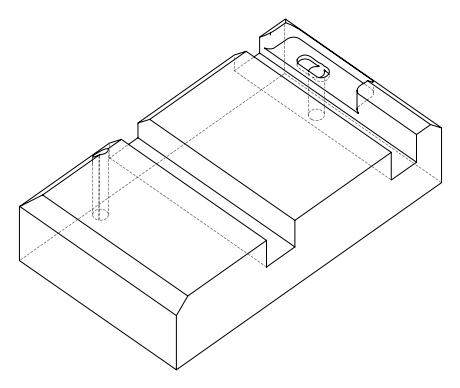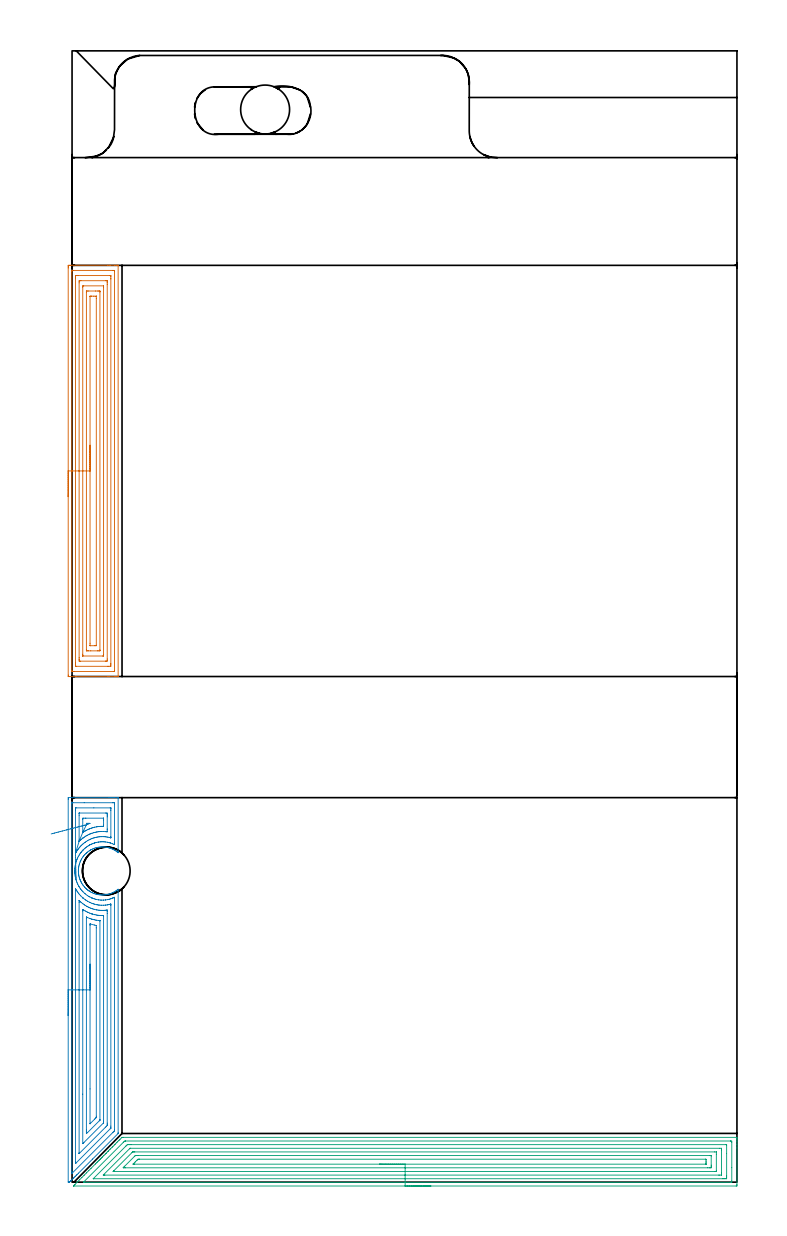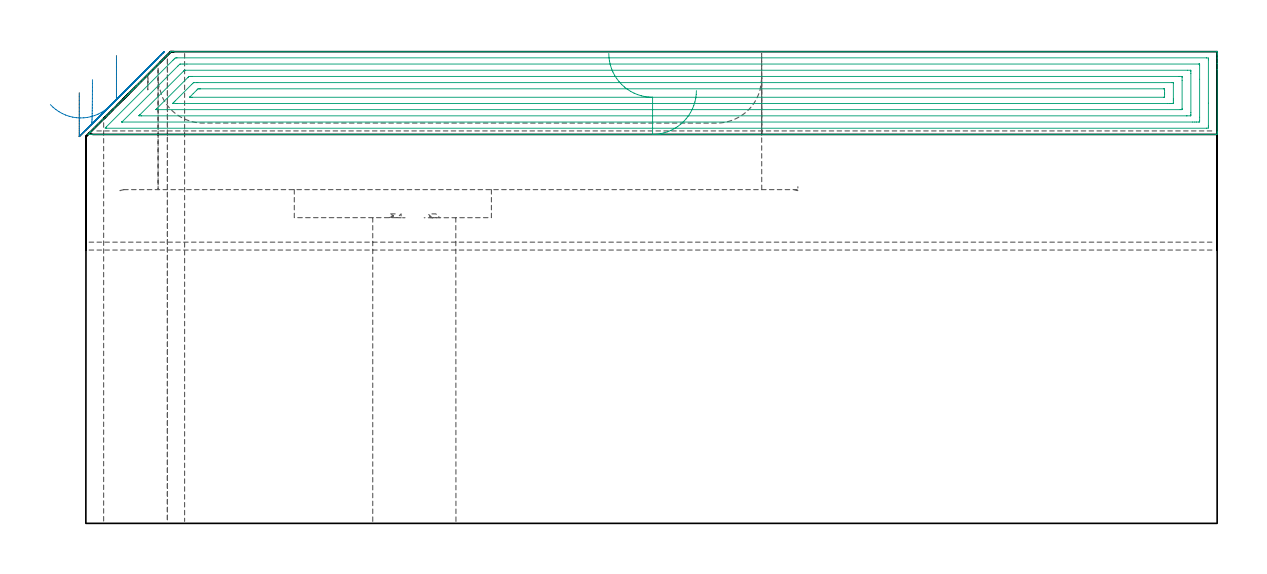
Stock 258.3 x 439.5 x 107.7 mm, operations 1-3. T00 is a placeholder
(PLAN: 14 operations, 8 tool changes, 88.7 min)
(1 AREA_MILL | FG_CHAMFER_SURFACE | UGT0205_001 | 9.32 min | 33015 mm3)
(2 AREA_MILL_1 | FG_CHAMFER_SURFACE_1 | UGT0205_001 | 7.9 min | 29440 mm3)
(3 AREA_MILL_2 | FG_CHAMFER_SURFACE_2 | UGT0205_001 | 14.25 min | 43846 mm3)
(4 AREA_MILL_3 | FG_CHAMFER_SURFACE_3 | UGT0205_001 | 8.02 min | 38534 mm3)
(5 AREA_MILL_4 | FG_CHAMFER_SURFACE_4 | UGT0205_001 | 1.92 min | 7139 mm3)
(6 MILL_OPEN_POCKET | POCKET_OPEN | UGT0201_094 | Follow Part, ap 5, ae 75% | 39.57 min | 874861 mm3)
(7 MILL_RECTANGULAR_POCKET | POCKET_RECTANGULAR_STRAIGHT | NXT0201_011 | Follow Part, ap 3, ae 75% | 0.74 min | 4906 mm3)
(8 MILL_RECTANGULAR_SLOT | SLOT_RECTANGULAR | UGT0201_019 | Follow Part, ap 10, ae 75% | 2.8 min | 145771 mm3)
(9 MILL_RECTANGULAR_SLOT_1 | SLOT_RECTANGULAR_1 | UGT0201_019 | Follow Part, ap 10, ae 75% | 2.78 min | 149111 mm3)
(10 SPOT_DRILL | STEP1HOLE | NXT0321_9005460120000 | 0.05 min | 33 mm3)
(11 DRILL_BLIND_HOLE_INTO_CENTER | STEP1HOLE | NXT0301_046 | 0.05 min | 225 mm3)
(12 GUN_DRILL_THROUGH_HOLE | STEP1HOLE | UGT0307_003 | 0.53 min | 3782 mm3)
(13 SPADE_DRILL_TO_ENLARGE_THROUGH_HOLE | STEP1HOLE | UGT0306_009 | 0.46 min | 23327 mm3)
(14 INDEXABLE_INSERT_DRILL_THROUGH_HOLE_FROM_SOLID | STEP1HOLE_1 | NXT0302_009 | 0.33 min | 19817 mm3)
(TOOL UGT0205_001 | Chamfer Mill 20 x 3 x 45 deg. | D20 FL50 Z2)
(TOOL UGT0201_094 | End mill 20 mm | D20 FL38 Z4)
(TOOL NXT0201_011 | ENDMILL 12mm [2P460-1200-NA 1630] | D12 FL38 Z6)
(TOOL UGT0201_019 | End mill 40 mm | D40 FL63 Z6)
(TOOL NXT0321_9005460120000 | NC Spot Drill, 142deg, 12mm, Carbide, Uncoated | D12 PA142 FL30 Z2)
(TOOL NXT0301_046 | Carbide Drill 7.5mm [860.1-0750-038A1-MM 2214] | D7.5 PA140 FL53 Z2)
(TOOL UGT0307_003 | Gun Drill 7 mm | D7 PA130 FL24 Z1)
(TOOL UGT0306_009 | Spade Drill 18.5mm | D18.5 PA132 FL10 Z2)
(TOOL NXT0302_009 | Index. Insert Drill 19mm [880-D1900L25-05] | D19 PA176 FL95 Z2)
(OP 1 AREA_MILL)
G17 G21 G94 G90
T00 M6
G54
G17 G0 G90 X-1.5 Y266.3 S1061 M3
G43 Z117.7 H0
Z98.3
G94 G1 Y266.338 Z97.428 F250.
Y266.452 Z96.564
Y266.641 Z95.712
Y266.903 Z94.88
Y267.237 Z94.074
Y267.64 Z93.3
Y268.108 Z92.564
Y268.64 Z91.872
Y269.229 Z91.229
Y269.872 Z90.64
Y270.564 Z90.108
Y271.3 Z89.64
Y272.074 Z89.237
Y272.88 Z88.903
Y273.712 Z88.641
Y274.564 Z88.452
Y275.428 Z88.338
Y276.3 Z88.3
Y355.174
X-1.499 Y355.613 Z88.301
X-1.495 Y356.06 Z88.303
X-1.491 Y356.191 Z88.306
X-1.052 Y356.195 Z88.745
X-0.472 Y356.2 Z89.325
X13.928 Z103.722
X14.529 Z104.326
X14.809 Z104.606
X16.571 Z106.366
X17.132 Z106.93
X17.452 Z107.251
X17.616 Y356.199 Z107.415
X17.894 Y356.19 Z107.693
X17.9 Y356.058 Z107.7
Y196.542
X17.894 Y196.41 Z107.693
X17.615 Y196.4 Z107.414
X17.131 Z106.93
X16.571 Z106.366
X14.529 Z104.326
X13.928 Z103.722
X1.509 Z91.306
X-1.262 Z88.535
X-1.355 Y196.402 Z88.442
X-1.492 Y196.41 Z88.305
X-1.499 Y196.548 Z88.299
X-1.5 Y196.987 Z88.3
Y276.3
X-0.086 Z89.714
Y353.83
X-0.084 Y354.032 Z89.716
X-0.081 Y354.132 Z89.719
X-0.079 Y354.177 Z89.721
X-0.067 Y354.19 Z89.733
X-0.021 Y354.192 Z89.779
X0.346 Y354.199 Z90.146
X15.69 Z105.49
X16.209 Y354.197 Z106.009
X16.394 Y354.19 Z106.194
X16.479 Y354.184 Z106.279
X16.484 Y353.918 Z106.284
X16.485 Y353.83 Z106.285
Y198.568
X16.484 Y198.468 Z106.284
X16.482 Y198.419 Z106.282
X16.48 Y198.413 Z106.28
X16.468 Y198.409 Z106.268
X16.42 Y198.405 Z106.22
X16.055 Y198.401 Z105.855
X0.71 Y198.4 Z90.51
X0.192 Y198.403 Z89.992
X0.006 Y198.41 Z89.806
X-0.079 Y198.416 Z89.721
X-0.084 Y198.682 Z89.716
X-0.085 Y198.77 Z89.715
X-0.086 Y276.3 Z89.714
X1.328 Z91.128
X1.329 Y351.157 Z91.129
Y351.422
X1.334 Y352.048 Z91.134
X1.335 Y352.172 Z91.135
X1.449 Y352.191 Z91.249
X1.591 Y352.195 Z91.391
X2.322 Y352.2 Z92.122
X2.472 Z92.272
X14.659 Z104.459
X14.809 Y352.198 Z104.609
X14.959 Y352.194 Z104.759
X15.054 Y352.19 Z104.854
X15.064 Y352.135 Z104.864
X15.067 Y352.048 Z104.867
X15.07 Y351.784 Z104.87
X15.071 Y351.157 Z104.871
Y350.891
Y201.443
Y201.178
X15.066 Y200.552 Z104.866
X15.065 Y200.428 Z104.865
X14.95 Y200.409 Z104.75
X14.809 Y200.406 Z104.609
X14.078 Y200.4 Z103.878
X13.928 Z103.728
X1.741 Z91.541
X1.591 Y200.402 Z91.391
X1.441 Y200.406 Z91.241
X1.346 Y200.41 Z91.146
X1.335 Y200.465 Z91.135
X1.333 Y200.552 Z91.133
X1.33 Y200.816 Z91.13
X1.329 Y201.443 Z91.129
X1.328 Y201.709 Z91.128
Y276.3
X2.743 Z92.543
Y349.375
X2.746 Y349.989 Z92.546
X2.75 Y350.188 Z92.55
X2.946 Y350.194 Z92.746
X3.354 Y350.2 Z93.154
X3.419 Z93.219
X13.112 Z102.912
X13.467 Y350.195 Z103.267
X13.639 Y350.19 Z103.439
X13.65 Y350.095 Z103.45
X13.656 Y349.65 Z103.456
X13.657 Y349.375 Z103.457
Y348.757
Y203.225
X13.654 Y202.611 Z103.454
X13.65 Y202.412 Z103.45
X13.454 Y202.406 Z103.254
X13.046 Y202.401 Z102.846
X12.981 Y202.4 Z102.781
X3.288 Z93.088
X2.933 Y202.405 Z92.733
X2.761 Y202.41 Z92.561
X2.75 Y202.505 Z92.55
X2.744 Y202.951 Z92.544
X2.743 Y203.225 Z92.543
Y203.843
Y276.3
X4.157 Z93.957
Y347.75
X4.16 Y347.907 Z93.96
X4.167 Y348.19 Z93.967
X4.235 Y348.194 Z94.035
X4.516 Y348.199 Z94.316
X12.205 Z102.005
X12.227 Y348.196 Z102.027
X12.233 Y348.192 Z102.033
X12.236 Y348.142 Z102.036
X12.242 Y347.828 Z102.042
X12.243 Y347.671 Z102.043
Y347.592
Y204.85
X12.24 Y204.693 Z102.04
X12.233 Y204.41 Z102.033
X12.165 Y204.406 Z101.965
X11.884 Y204.401 Z101.684
X4.195 Z93.995
X4.173 Y204.404 Z93.973
X4.167 Y204.408 Z93.967
X4.164 Y204.457 Z93.964
X4.158 Y204.771 Z93.958
X4.157 Y205.086 Z93.957
Y276.3
X5.571 Z95.371
Y345.81
X5.572 Y346.025 Z95.372
X5.575 Y346.133 Z95.375
X5.578 Y346.179 Z95.378
X5.619 Y346.192 Z95.419
X5.997 Y346.198 Z95.797
X6.493 Y346.2 Z96.293
X9.136 Z98.936
X10.018 Z99.818
X10.403 Y346.197 Z100.203
X10.788 Y346.19 Z100.588
X10.822 Y346.182 Z100.622
X10.825 Y346.144 Z100.625
X10.828 Y346.068 Z100.628
X10.829 Y345.954 Z100.629
Y345.81
Y206.79
X10.828 Y206.575 Z100.628
X10.825 Y206.467 Z100.625
X10.822 Y206.421 Z100.622
X10.781 Y206.408 Z100.581
X10.403 Y206.402 Z100.203
X9.907 Y206.4 Z99.707
X7.264 Z97.064
X6.382 Z96.182
X5.997 Y206.403 Z95.797
X5.612 Y206.41 Z95.412
X5.577 Y206.418 Z95.377
X5.575 Y206.455 Z95.375
X5.572 Y206.531 Z95.372
X5.571 Y206.646 Z95.371
Y206.79
Y276.3
X6.985 Z96.785
X6.986 Y344.028 Z96.786
X6.987 Y344.125 Z96.787
X6.989 Y344.173 Z96.789
X6.991 Y344.189 Z96.791
X7.078 Y344.192 Z96.878
X7.419 Y344.198 Z97.219
X7.589 Y344.2 Z97.389
X8.47 Z98.27
X9.352 Y344.199 Z99.152
X9.389 Y344.197 Z99.189
X9.395 Y344.193 Z99.195
X9.408 Y344.181 Z99.208
X9.411 Y344.139 Z99.211
X9.413 Y344.028 Z99.213
X9.415 Y343.245 Z99.215
X9.414 Y208.572 Z99.214
X9.413 Y208.474 Z99.213
X9.411 Y208.427 Z99.211
X9.409 Y208.411 Z99.209
X9.321 Y208.408 Z99.121
X8.981 Y208.402 Z98.781
X8.811 Y208.4 Z98.611
X7.048 Y208.401 Z96.848
X7.011 Y208.403 Z96.811
X7.004 Y208.407 Z96.804
X6.992 Y208.419 Z96.792
X6.989 Y208.461 Z96.789
X6.987 Y208.572 Z96.787
X6.985 Y209.355 Z96.785
Y276.3
Y277.172 Z96.823
Y278.036 Z96.937
Y278.888 Z97.126
Y279.72 Z97.388
Y280.526 Z97.722
Y281.3 Z98.125
Y282.036 Z98.594
Y282.728 Z99.125
Y283.371 Z99.714
Y283.96 Z100.357
Y284.492 Z101.05
Y284.96 Z101.785
Y285.363 Z102.559
Y285.697 Z103.365
Y285.959 Z104.197
Y286.148 Z105.049
Y286.262 Z105.914
Y286.3 Z106.785
G0 Z117.7
M5
M2
(OP 2 AREA_MILL_1)
G17 G21 G94 G90
T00 M6
G54
G17 G0 G90 X-1.5 Y64.7 S1061 M3
G43 Z117.7 H0
Z98.3
G94 G1 Y64.738 Z97.428 F250.
Y64.852 Z96.564
Y65.041 Z95.712
Y65.303 Z94.88
Y65.637 Z94.074
Y66.04 Z93.3
Y66.509 Z92.564
Y67.04 Z91.872
Y67.629 Z91.229
Y68.272 Z90.64
Y68.964 Z90.108
Y69.7 Z89.64
Y70.474 Z89.237
Y71.28 Z88.903
Y72.112 Z88.641
Y72.964 Z88.452
Y73.828 Z88.338
Y74.7 Z88.3
Y148.791
X-1.495 Y149.236 Z88.303
X-1.492 Y149.39 Z88.306
X-1.333 Y149.4 Z88.464
X14.208 Z104.003
X14.809 Z104.603
X15.37 Z105.167
X15.69 Z105.486
X16.251 Z106.047
X16.571 Z106.366
X17.575 Z107.374
X17.897 Y149.394 Z107.688
X17.898 Y149.393 Z107.689
X17.9 Y149.238 Z107.7
Y128.26
X17.896 Y127.996 Z107.69
Y127.992
X17.748 Y128.113 Z107.545
X17.644 Y128.198 Z107.443
X17.562 Y128.26 Z107.362
X17.375 Y128.403 Z107.175
X17.155 Y128.559 Z106.955
X16.736 Y128.833 Z106.536
X16.309 Y129.09 Z106.109
X15.843 Y129.322 Z105.643
X15.401 Y129.52 Z105.201
X14.965 Y129.69 Z104.765
X14.524 Y129.839 Z104.324
X14.272 Y129.914 Z104.072
X14.018 Y129.982 Z103.818
X13.647 Y130.059 Z103.447
X13.209 Y130.136 Z103.009
X12.77 Y130.192 Z102.57
X12.332 Y130.228 Z102.132
X11.893 Y130.243 Z101.693
X11.454 Y130.237 Z101.254
X11.016 Y130.21 Z100.816
X10.576 Y130.163 Z100.376
X10.139 Y130.093 Z99.939
X9.582 Y129.982 Z99.382
X9.261 Y129.894 Z99.061
X8.821 Y129.756 Z98.621
X8.384 Y129.597 Z98.184
X7.943 Y129.409 Z97.743
X7.507 Y129.201 Z97.307
X7.414 Y129.153 Z97.214
X7.293 Y129.09 Z97.092
X7.163 Y129.009 Z96.96
X7.076 Y128.953 Z96.867
X6.63 Y128.678 Z96.43
X5.962 Y128.198 Z95.761
X5.935 Y128.176 Z95.734
X5.754 Y128.025 Z95.552
X5.685 Y127.963 Z95.483
X5.556 Y127.844 Z95.352
X5.368 Y127.673 Z95.167
X4.994 Y127.307 Z94.793
X4.876 Y127.18 Z94.676
X4.559 Y126.803 Z94.359
X4.257 Y126.415 Z94.055
X4. Y126.044 Z93.798
X3.682 Y125.523 Z93.479
X3.445 Y125.081 Z93.244
X3.233 Y124.632 Z93.029
X3.175 Y124.494 Z92.972
X3.123 Y124.372 Z92.921
X2.902 Y123.74 Z92.701
X2.771 Y123.296 Z92.569
X2.664 Y122.848 Z92.462
X2.58 Y122.403 Z92.379
X2.518 Y121.957 Z92.317
X2.477 Y121.511 Z92.277
Y121.503 Z92.276
X2.461 Y121.065 Z92.253
X2.462 Y120.979 Z92.251
Y120.976
Y120.841 Z92.254
X2.463 Y120.828
X2.464 Y120.672 Z92.255
X2.463 Y120.619 Z92.257
X2.465 Y120.592 Z92.259
X2.472 Y120.437 Z92.269
X2.478 Y120.328 Z92.275
X2.485 Y120.226 Z92.278
X2.487 Y120.174 Z92.283
X2.494 Y120.094 Z92.293
X2.532 Y119.727 Z92.33
X2.593 Y119.333 Z92.387
X2.6 Y119.282 Z92.395
X2.689 Y118.835 Z92.487
X2.8 Y118.39 Z92.598
X2.921 Y117.994 Z92.72
X2.937 Y117.943 Z92.736
X3.093 Y117.499 Z92.892
X3.122 Y117.426 Z92.921
X3.275 Y117.102 Z93.072
X3.354 Y116.934 Z93.151
X3.44 Y116.748 Z93.239
X3.506 Y116.607 Z93.305
X3.743 Y116.175 Z93.54
X4. Y115.75 Z93.798
X4.023 Y115.715 Z93.821
X4.047 Y115.682 Z93.845
X4.235 Y115.425 Z94.032
X4.351 Y115.264 Z94.15
X4.698 Y114.824 Z94.498
X4.876 Y114.621 Z94.676
X5.218 Y114.27 Z95.016
X5.44 Y114.056 Z95.239
X5.569 Y113.932 Z95.369
X5.753 Y113.774 Z95.553
X5.772 Y113.76 Z95.571
X5.997 Y113.583 Z95.795
X6.063 Y113.531 Z95.861
X6.186 Y113.434 Z95.985
X6.438 Y113.253 Z96.237
X6.63 Y113.114 Z96.43
X6.674 Y113.085 Z96.473
X6.741 Y113.04 Z96.54
X6.878 Y112.959 Z96.674
X7.078 Y112.841 Z96.869
X7.124 Y112.813 Z96.918
X7.171 Y112.787 Z96.968
X7.509 Y112.602 Z97.306
X7.759 Y112.48 Z97.557
X7.943 Y112.391 Z97.743
X8.384 Y112.199 Z98.184
X8.513 Y112.149 Z98.313
X8.886 Y112.021 Z98.686
X9.261 Y111.907 Z99.061
X9.699 Y111.795 Z99.499
X10.139 Y111.705 Z99.939
X10.576 Y111.637 Z100.376
X11.016 Y111.59 Z100.816
X11.454 Y111.563 Z101.254
X11.893 Y111.557 Z101.693
X12.332 Y111.572 Z102.132
X12.77 Y111.608 Z102.57
X13.209 Y111.664 Z103.009
X13.647 Y111.742 Z103.447
X14.087 Y111.842 Z103.887
X14.524 Y111.965 Z104.324
X15.086 Y112.149 Z104.886
X15.401 Y112.278 Z105.201
X15.843 Y112.478 Z105.643
X16.278 Y112.703 Z106.078
X16.858 Y113.04 Z106.658
X17.155 Y113.243 Z106.955
X17.589 Y113.564 Z107.389
X17.653 Y113.611 Z107.452
X17.745 Y113.686 Z107.542
X17.896 Y113.803 Z107.69
X17.9 Y113.532 Z107.7
Y19.355
X17.896 Y18.906 Z107.694
X17.894 Y18.895 Z107.693
X7.98 Y8.978 Z97.777
X2.472 Y3.47 Z92.268
X1.901 Y2.9 Z91.7
X1.692 Y2.691 Z91.49
X1.591 Y2.589 Z91.387
X1.151 Y2.15 Z90.95
X0.71 Y1.708 Z90.506
X0.501 Y1.501 Z90.301
X0.457 Y1.457 Z90.256
X-0.171 Y0.827 Z89.625
X-0.247 Y0.753 Z89.552
X-0.391 Y0.608 Z89.408
X-0.465 Y0.533 Z89.331
X-0.537 Y0.463 Z89.262
X-0.689 Y0.311 Z89.11
X-0.759 Y0.24 Z89.038
X-0.827 Y0.173 Z88.972
X-0.988 Y0.013 Z88.811
X-1.006 Y0.002 Z88.793
X-1.211 Y0. Z88.589
X-1.264 Z88.536
X-1.494 Y0.01 Z88.306
X-1.5 Y0.057 Z88.3
Y74.7
X-0.086 Z89.714
X-0.085 Y147.308 Z89.715
X-0.084 Y147.359 Z89.716
X-0.082 Y147.382 Z89.718
X-0.08 Y147.388 Z89.72
X-0.067 Y147.39 Z89.733
X0.323 Y147.399 Z90.123
X4.727 Y147.4 Z94.527
X15.69 Y147.399 Z105.49
X16.186 Y147.397 Z105.986
X16.389 Y147.39 Z106.189
X16.479 Y147.37 Z106.279
X16.484 Y147.094 Z106.284
X16.485 Y147.006 Z106.285
X16.486 Y131.831 Z106.286
X16.484 Y131.428 Z106.284
X16.481 Y131.227 Z106.281
X16.479 Y131.139 Z106.279
X16.297 Y131.216 Z106.097
X15.69 Y131.472 Z105.49
X14.857 Y131.782 Z104.657
X14.809 Y131.797 Z104.609
X14.696 Y131.831 Z104.496
X13.928 Y132.012 Z103.728
X13.702 Y132.059 Z103.502
X13.046 Y132.155 Z102.846
X12.688 Y132.194 Z102.488
X12.165 Y132.224 Z101.965
X11.679 Y132.231 Z101.479
X11.284 Y132.218 Z101.084
X10.923 Y132.196 Z100.723
X10.403 Y132.138 Z100.203
X10.139 Y132.098 Z99.939
X9.522 Y131.984 Z99.322
X9.397 Y131.958 Z99.197
X8.907 Y131.831 Z98.707
X8.704 Y131.767 Z98.504
X8.641 Y131.745 Z98.441
X8.054 Y131.532 Z97.854
X7.759 Y131.409 Z97.559
X7.435 Y131.267 Z97.235
X6.878 Y131.003 Z96.678
X6.835 Y130.981 Z96.635
X6.756 Y130.938 Z96.556
X6.288 Y130.643 Z96.088
X5.997 Y130.456 Z95.797
X5.757 Y130.289 Z95.557
X5.414 Y130.045 Z95.214
X5.246 Y129.914 Z95.046
X5.116 Y129.805 Z94.916
X4.773 Y129.5 Z94.573
X4.397 Y129.153 Z94.197
X4.315 Y129.071 Z94.115
X4.235 Y128.988 Z94.035
X3.891 Y128.609 Z93.691
X3.595 Y128.26 Z93.395
X3.488 Y128.124 Z93.288
X3.354 Y127.947 Z93.154
X3.114 Y127.61 Z92.914
X2.948 Y127.367 Z92.748
X2.766 Y127.07 Z92.566
X2.472 Y126.575 Z92.272
X2.437 Y126.511 Z92.237
X2.418 Y126.475 Z92.218
X2.145 Y125.914 Z91.945
X1.993 Y125.582 Z91.793
X1.875 Y125.295 Z91.675
X1.639 Y124.641 Z91.439
X1.591 Y124.489 Z91.391
X1.441 Y123.949 Z91.241
X1.404 Y123.797 Z91.204
X1.277 Y123.222 Z91.077
X1.217 Y122.904 Z91.017
X1.152 Y122.456 Z90.952
X1.104 Y122.011 Z90.904
X1.073 Y121.644 Z90.873
X1.05 Y121.119 Z90.85
X1.048 Y120.948 Z90.848
X1.05 Y120.774 Z90.85
X1.071 Y120.226 Z90.871
X1.098 Y119.833 Z90.898
X1.152 Y119.333 Z90.952
X1.231 Y118.805 Z91.031
X1.304 Y118.441 Z91.104
X1.489 Y117.652 Z91.289
X1.518 Y117.548 Z91.318
X1.591 Y117.309 Z91.391
X1.781 Y116.751 Z91.581
X1.816 Y116.655 Z91.616
X1.972 Y116.27 Z91.772
X2.213 Y115.763 Z92.013
X2.472 Y115.238 Z92.272
X2.599 Y114.998 Z92.399
X2.627 Y114.948 Z92.427
X2.673 Y114.87 Z92.473
X3.001 Y114.335 Z92.801
X3.26 Y113.977 Z93.06
X3.354 Y113.854 Z93.154
X3.69 Y113.429 Z93.49
X3.981 Y113.085 Z93.781
X4.235 Y112.819 Z94.035
X4.883 Y112.192 Z94.683
X5.116 Y111.998 Z94.916
X5.908 Y111.389 Z95.708
X5.997 Y111.327 Z95.797
X6.037 Y111.299 Z95.837
X6.563 Y110.986 Z96.363
X6.878 Y110.812 Z96.678
X7.696 Y110.407 Z97.496
X7.759 Y110.379 Z97.559
X7.807 Y110.358 Z97.607
X8.326 Y110.165 Z98.126
X8.641 Y110.06 Z98.441
X9.126 Y109.915 Z98.926
X9.522 Y109.821 Z99.322
X10.237 Y109.683 Z100.037
X10.403 Y109.662 Z100.203
X11.221 Y109.578 Z101.021
X11.284 Y109.576 Z101.084
X12.114 Y109.566 Z101.914
X12.165 Y109.569 Z101.965
X12.936 Y109.626 Z102.736
X13.046 Y109.641 Z102.846
X13.7 Y109.744 Z103.5
X13.928 Y109.79 Z103.728
X14.421 Y109.907 Z104.221
X14.809 Y110.016 Z104.609
X15.101 Y110.111 Z104.901
X15.69 Y110.319 Z105.49
X15.753 Y110.343 Z105.553
X15.905 Y110.407 Z105.705
X16.136 Y110.513 Z105.936
X16.363 Y110.618 Z106.163
X16.446 Y110.653 Z106.246
X16.479 Y110.666 Z106.279
X16.484 Y110.495 Z106.284
X16.485 Y110.407 Z106.285
Y20.334
X16.479 Y19.95 Z106.279
X16.421 Y19.883 Z106.221
X16.237 Y19.693 Z106.037
X15.905 Y19.355 Z105.705
X15.797 Y19.246 Z105.597
X0.174 Y3.625 Z89.974
X0.064 Y3.519 Z89.864
X-0.03 Y3.431 Z89.77
X-0.079 Y3.393 Z89.721
X-0.086 Y4.179 Z89.714
Y74.7
X1.328 Z91.128
X1.329 Y113.351 Z91.129
X1.33 Y113.977 Z91.13
X1.331 Y114.003 Z91.131
X1.332 Y114.005 Z91.132
X1.359 Y113.977 Z91.159
X1.591 Y113.59 Z91.391
X1.902 Y113.085 Z91.702
X2.136 Y112.746 Z91.936
X2.472 Y112.281 Z92.272
X2.54 Y112.192 Z92.34
X2.81 Y111.85 Z92.61
X3.302 Y111.299 Z93.102
X3.354 Y111.247 Z93.154
X4.228 Y110.407 Z94.028
X4.235 Y110.4 Z94.035
X4.271 Y110.37 Z94.071
X5.116 Y109.731 Z94.916
X5.412 Y109.514 Z95.212
X5.997 Y109.153 Z95.797
X6.751 Y108.75 Z96.551
X6.878 Y108.688 Z96.678
X7.019 Y108.621 Z96.819
X7.759 Y108.312 Z97.559
X8.239 Y108.135 Z98.039
X8.641 Y108.019 Z98.441
X9.44 Y107.811 Z99.24
X9.522 Y107.795 Z99.322
X9.873 Y107.729 Z99.673
X10.403 Y107.653 Z100.203
X10.489 Y107.642 Z100.289
X11.284 Y107.582 Z101.084
X11.437 Y107.574 Z101.237
X12.165 Y107.575 Z101.965
X12.313 Y107.579 Z102.113
X13.046 Y107.633 Z102.846
X13.133 Y107.641 Z102.933
X13.732 Y107.729 Z103.532
X13.9 Y107.757 Z103.7
X13.928 Y107.762 Z103.728
X14.619 Y107.921 Z104.419
X14.979 Y108.01 Z104.779
X15.042 Y108.023 Z104.842
X15.065 Y108.021 Z104.865
X15.066 Y107.994 Z104.866
X15.07 Y107.729 Z104.87
X15.071 Y107.463 Z104.871
Y21.767
X15.069 Y21.14 Z104.869
X15.066 Y21.008 Z104.866
X15.064 Y20.978 Z104.864
X15.051 Y20.959 Z104.851
X15.021 Y20.925 Z104.821
X14.809 Y20.709 Z104.609
X1.591 Y7.492 Z91.391
X1.462 Y7.367 Z91.262
X1.376 Y7.288 Z91.176
X1.335 Y7.258 Z91.135
X1.333 Y7.307 Z91.133
X1.331 Y7.484 Z91.131
X1.329 Y7.75 Z91.129
X1.328 Y8.016 Z91.128
Y74.7
X2.743 Z92.543
Y108.621
X2.744 Y109.239 Z92.544
X2.746 Y109.328 Z92.546
X2.749 Y109.38 Z92.549
X2.752 Y109.39 Z92.552
X3.354 Y108.837 Z93.154
X3.598 Y108.621 Z93.398
X4.235 Y108.132 Z94.035
X4.775 Y107.729 Z94.575
X5.116 Y107.516 Z94.916
X5.637 Y107.201 Z95.437
X5.997 Y107.013 Z95.797
X6.343 Y106.836 Z96.143
X6.878 Y106.597 Z96.678
X7.293 Y106.416 Z97.093
X7.759 Y106.248 Z97.559
X8.113 Y106.132 Z97.913
X8.595 Y105.99 Z98.395
X8.641 Y105.978 Z98.441
X8.779 Y105.943 Z98.579
X9.522 Y105.785 Z99.322
X9.717 Y105.746 Z99.517
X10.403 Y105.653 Z100.203
X10.721 Y105.621 Z100.521
X11.284 Y105.582 Z101.084
X11.649 Y105.574 Z101.449
X12.165 Y105.575 Z101.965
X12.512 Y105.592 Z102.312
X13.046 Y105.634 Z102.846
X13.327 Y105.66 Z103.127
X13.491 Y105.679 Z103.291
X13.591 Y105.69 Z103.391
X13.642 Y105.694 Z103.442
X13.65 Y105.659 Z103.45
X13.655 Y105.327 Z103.455
X13.656 Y105.051 Z103.456
X13.657 Y104.432 Z103.457
X13.656 Y22.925 Z103.456
X13.653 Y22.31 Z103.453
X13.65 Y22.033 Z103.45
X13.357 Y21.718 Z103.157
X13.046 Y21.398 Z102.846
X12.919 Y21.269 Z102.719
X2.835 Y11.184 Z92.635
X2.782 Y11.134 Z92.582
X2.755 Y11.112 Z92.555
X2.748 Y11.11 Z92.548
X2.747 Y11.112 Z92.547
X2.744 Y11.165 Z92.544
X2.743 Y11.321 Z92.543
Y11.586
Y74.7
X4.157 Z93.957
Y105.366
X4.16 Y105.681 Z93.96
X4.164 Y105.89 Z93.964
X4.167 Y105.906 Z93.967
X4.168 Y105.907 Z93.968
X4.182 Y105.901 Z93.982
X4.235 Y105.87 Z94.035
X4.424 Y105.752 Z94.224
X5.116 Y105.35 Z94.916
X5.675 Y105.051 Z95.475
X5.997 Y104.896 Z95.797
X6.282 Y104.762 Z96.082
X6.878 Y104.51 Z96.678
X7.719 Y104.199 Z97.519
X7.759 Y104.186 Z97.559
X7.848 Y104.158 Z97.648
X8.641 Y103.958 Z98.441
X8.901 Y103.894 Z98.701
X9.522 Y103.77 Z99.322
X9.974 Y103.7 Z99.774
X10.403 Y103.65 Z100.203
X10.954 Y103.6 Z100.754
X11.284 Y103.582 Z101.084
X11.866 Y103.569 Z101.666
X12.165 Y103.563 Z101.965
X12.207 Y103.561 Z102.007
X12.228 Y103.559 Z102.028
X12.236 Y103.5 Z102.036
X12.241 Y103.344 Z102.041
X12.242 Y103.265 Z102.042
X12.243 Y23.66 Z102.043
X12.241 Y23.503 Z102.041
X12.236 Y23.188 Z102.036
X12.231 Y23.04 Z102.031
X12.146 Y22.944 Z101.946
X4.607 Y15.406 Z94.407
X4.235 Y15.038 Z94.035
X4.16 Y14.967 Z93.96
X4.159 Y14.968 Z93.959
X4.158 Y14.969 Z93.958
X4.157 Y34.195 Z93.957
Y74.7
X5.571 Z95.371
Y102.373
X5.573 Y102.802 Z95.373
X5.576 Y102.947 Z95.376
X5.577 Y102.964 Z95.377
X5.588 Z95.388
X5.639 Y102.946 Z95.439
X5.732 Y102.909 Z95.532
X5.997 Y102.799 Z95.797
X6.779 Y102.473 Z96.579
X6.878 Y102.437 Z96.678
X7.057 Y102.373 Z96.857
X7.584 Y102.203 Z97.384
X7.759 Y102.152 Z97.559
X8.058 Y102.071 Z97.858
X8.641 Y101.934 Z98.441
X9.193 Y101.813 Z98.993
X9.522 Y101.759 Z99.322
X10.228 Y101.657 Z100.028
X10.775 Y101.598 Z100.575
X10.823 Y101.591 Z100.623
X10.825 Y101.578 Z100.625
X10.827 Y101.542 Z100.627
X10.828 Y101.48 Z100.628
Y24.279
X10.827 Y24.164 Z100.627
X10.824 Y24.107 Z100.624
X10.822 Y24.083 Z100.622
X10.806 Y24.065 Z100.606
X10.57 Y23.818 Z100.37
X5.997 Y19.245 Z95.797
X5.604 Y18.86 Z95.404
X5.588 Y18.847 Z95.388
X5.578 Y18.863 Z95.378
X5.575 Y18.889 Z95.375
X5.572 Y19.355 Z95.372
X5.571 Y19.786 Z95.371
Y20.247
Y74.7
X6.985 Z96.785
X6.986 Y99.695 Z96.786
X6.988 Y100.087 Z96.788
X6.99 Y100.282 Z96.79
X6.992 Y100.32 Z96.792
X7.06 Y100.304 Z96.86
X7.191 Y100.27 Z96.991
X8.641 Y99.893 Z98.441
X9.408 Y99.695 Z99.208
X9.414 Y98.911 Z99.214
Y98.802
Y25.603
X9.409 Y25.211 Z99.209
X9.408 Y25.118 Z99.208
X9.357 Y25.062 Z99.157
X9.267 Y24.968 Z99.067
X9.013 Y24.711 Z98.813
X8.826 Y24.523 Z98.626
X7.102 Y22.799 Z96.902
X7.052 Y22.749 Z96.852
X7.002 Y22.702 Z96.802
X6.994 Y22.696 Z96.794
X6.992 Y22.697 Z96.792
X6.99 Y22.711 Z96.79
X6.986 Y22.816 Z96.786
X6.985 Y36.225 Z96.785
Y74.7
Y75.572 Z96.823
Y76.437 Z96.937
Y77.288 Z97.126
Y78.12 Z97.388
Y78.926 Z97.722
Y79.7 Z98.125
Y80.436 Z98.594
Y81.128 Z99.125
Y81.771 Z99.714
Y82.36 Z100.357
Y82.892 Z101.05
Y83.36 Z101.785
Y83.763 Z102.559
Y84.097 Z103.365
Y84.359 Z104.197
Y84.548 Z105.049
Y84.662 Z105.914
Y84.7 Z106.785
G0 X1.502 Y118.013 Z101.303
G1 X1.501 Y118.037 Z100.431
X1.5 Y118.136 Z99.564
X1.497 Y118.31 Z98.71
X1.493 Y118.558 Z97.873
X1.487 Y118.878 Z97.062
X1.481 Y119.268 Z96.281
X1.473 Y119.724 Z95.538
X1.464 Y120.243 Z94.837
X1.454 Y120.822 Z94.184
X1.443 Y121.455 Z93.583
X1.432 Y122.138 Z93.041
X1.42 Y122.865 Z92.559
X1.407 Y123.632 Z92.144
X1.393 Y124.432 Z91.796
X1.379 Y125.259 Z91.52
X1.365 Y126.108 Z91.317
X1.35 Y126.97 Z91.188
X1.335 Y127.841 Z91.135
X1.333 Y127.994 Z91.133
X1.33 Y128.26 Z91.13
X1.329 Y128.526 Z91.129
X1.328 Y129.153 Z91.128
X1.329 Y144.594 Z91.129
X1.331 Y145.221 Z91.131
X1.334 Y145.353 Z91.134
X1.335 Y145.38 Z91.135
X1.357 Y145.39 Z91.157
X1.418 Y145.397 Z91.218
X1.591 Y145.399 Z91.391
X8.464 Y145.4 Z98.264
X14.809 Y145.399 Z104.609
X14.986 Y145.397 Z104.786
X15.036 Y145.394 Z104.836
X15.062 Y145.39 Z104.862
X15.065 Y145.378 Z104.865
X15.068 Y145.309 Z104.868
X15.07 Y145.221 Z104.87
X15.071 Y144.955 Z104.871
Y144.328
Y134.243
X15.07 Y133.977 Z104.87
X15.066 Y133.8 Z104.866
X15.064 Y133.777 Z104.864
X15.06 Y133.775 Z104.86
X15.036 Y133.778 Z104.836
X14.986 Y133.788 Z104.786
X14.809 Y133.832 Z104.609
X14.528 Y133.901 Z104.328
X13.928 Y134.03 Z103.728
X13.52 Y134.096 Z103.32
X13.046 Y134.16 Z102.846
X12.459 Y134.211 Z102.259
X12.165 Y134.224 Z101.965
X11.56 Y134.229 Z101.36
X11.284 Y134.219 Z101.084
X10.727 Y134.181 Z100.527
X10.403 Y134.144 Z100.203
X9.947 Y134.078 Z99.747
X9.522 Y133.999 Z99.322
X9.206 Y133.936 Z99.006
X8.641 Y133.788 Z98.441
X8.508 Y133.75 Z98.308
X8.093 Y133.616 Z97.893
X7.847 Y133.528 Z97.647
X7.759 Y133.493 Z97.559
X7.222 Y133.268 Z97.022
X6.878 Y133.111 Z96.678
X6.62 Y132.985 Z96.42
X6.113 Y132.723 Z95.913
X6.04 Y132.68 Z95.84
X5.997 Y132.653 Z95.797
X5.501 Y132.333 Z95.301
X5.116 Y132.072 Z94.916
X4.975 Y131.973 Z94.775
X4.778 Y131.831 Z94.578
X4.473 Y131.589 Z94.273
X4.235 Y131.385 Z94.035
X4. Y131.176 Z93.8
X3.741 Y130.938 Z93.541
X3.545 Y130.744 Z93.345
X3.354 Y130.549 Z93.154
X3.114 Y130.288 Z92.914
X2.898 Y130.045 Z92.698
X2.705 Y129.81 Z92.505
X2.472 Y129.519 Z92.272
X2.316 Y129.311 Z92.116
X2.202 Y129.153 Z92.002
X1.952 Y128.788 Z91.752
X1.619 Y128.26 Z91.419
X1.591 Y128.216 Z91.391
X1.335 Y127.841 Z91.135
X2.749 Y132.425 Z92.549
X2.747 Y132.445 Z92.547
X2.744 Y132.723 Z92.544
X2.743 Y132.923 Z92.543
Y142.543
X2.746 Y143.158 Z92.546
X2.75 Y143.367 Z92.55
X2.752 Y143.391 Z92.552
X2.772 Y143.393 Z92.572
X2.825 Y143.397 Z92.625
X2.93 Y143.399 Z92.73
X13.082 Y143.4 Z102.882
X13.474 Y143.39 Z103.274
X13.65 Y143.377 Z103.45
X13.652 Y143.277 Z103.452
X13.656 Y142.818 Z103.456
X13.657 Y142.543 Z103.457
Y141.924
Y137.187
Y136.913
X13.654 Y136.294 Z103.454
X13.652 Y136.14 Z103.452
X13.651 Y136.111 Z103.451
X13.521 Y136.123 Z103.321
X13.357 Y136.139 Z103.157
X13.179 Y136.159 Z102.979
X13.046 Y136.17 Z102.846
X12.229 Y136.23 Z102.029
X12.165 Y136.231 Z101.965
X11.348 Y136.229 Z101.148
X11.284 Y136.226 Z101.084
X10.526 Y136.17 Z100.326
X10.403 Y136.155 Z100.203
X9.752 Y136.061 Z99.552
X9.522 Y136.019 Z99.322
X9.012 Y135.918 Z98.812
X8.641 Y135.821 Z98.441
X8.314 Y135.732 Z98.114
X7.759 Y135.556 Z97.559
X7.645 Y135.517 Z97.445
X7.324 Y135.401 Z97.124
X7.008 Y135.27 Z96.808
X6.878 Y135.213 Z96.678
X6.4 Y134.993 Z96.2
X5.997 Y134.793 Z95.797
X5.812 Y134.696 Z95.612
X5.472 Y134.509 Z95.272
X5.251 Y134.372 Z95.051
X5.116 Y134.284 Z94.916
X4.719 Y134.018 Z94.519
X4.235 Y133.686 Z94.035
X4.194 Y133.657 Z93.994
X4.138 Y133.616 Z93.938
X3.7 Y133.265 Z93.5
X3.354 Y132.968 Z93.154
X3.225 Y132.854 Z93.025
X2.761 Y132.431 Z92.561
X2.749 Y132.425 Z92.549
X4.164 Y135.882 Z93.964
X4.161 Y135.953 Z93.961
X4.159 Y136.058 Z93.959
X4.157 Y136.215 Z93.957
Y136.294
Y140.915
X4.159 Y141.073 Z93.959
X4.164 Y141.379 Z93.964
X4.235 Y141.39 Z94.035
X4.485 Y141.397 Z94.285
X5.116 Y141.399 Z94.916
X5.363 Y141.4 Z95.163
X12.165 Y141.399 Z101.965
X12.207 Y141.397 Z102.007
X12.23 Y141.394 Z102.03
X12.236 Y141.392 Z102.036
X12.238 Y141.309 Z102.038
X12.242 Y140.994 Z102.042
X12.243 Y140.836 Z102.043
Y140.757
X12.242 Y138.657 Z102.042
X12.238 Y138.342 Z102.038
X12.236 Y138.255 Z102.036
X12.23 Y138.242 Z102.03
X12.21 Y138.239 Z102.01
X12.165 Y138.236 Z101.965
X12.014 Y138.233 Z101.814
X11.284 Y138.222 Z101.084
X11.147 Y138.218 Z100.947
X10.403 Y138.163 Z100.203
X10.328 Y138.156 Z100.128
X9.761 Y138.079 Z99.561
X9.553 Y138.048 Z99.353
X9.522 Y138.042 Z99.322
X8.818 Y137.9 Z98.618
X8.641 Y137.857 Z98.441
X8.119 Y137.715 Z97.919
X7.759 Y137.605 Z97.559
X7.448 Y137.502 Z97.248
X6.878 Y137.298 Z96.678
X6.798 Y137.268 Z96.598
X6.6 Y137.187 Z96.4
X6.182 Y137. Z95.982
X5.997 Y136.912 Z95.797
X5.589 Y136.708 Z95.389
X5.116 Y136.459 Z94.916
X5.011 Y136.401 Z94.811
X4.828 Y136.294 Z94.628
X4.463 Y136.063 Z94.263
X4.235 Y135.92 Z94.035
X4.175 Y135.886 Z93.975
X4.164 Y135.882 Z93.964
X5.577 Y138.852 Z95.377
X5.576 Y138.882 Z95.376
X5.575 Y138.972 Z95.375
X5.577 Y139.206 Z95.377
X5.582 Y139.393 Z95.382
X5.74 Y139.396 Z95.54
X5.997 Y139.398 Z95.797
X6.456 Y139.399 Z96.256
X6.569 Y139.398 Z96.369
X6.878 Y139.39 Z96.678
X6.906 Y139.384 Z96.706
X6.896 Y139.379 Z96.696
X6.878 Y139.371 Z96.678
X6.595 Y139.259 Z96.395
X6.183 Y139.093 Z95.983
X5.997 Y139.017 Z95.797
X5.751 Y138.91 Z95.551
X5.698 Y138.889 Z95.498
X5.632 Y138.866 Z95.432
X5.577 Y138.852 Z95.377
X4.946 Y138.687 Z94.799
X4.268 Y138.51 Z94.279
X3.548 Y138.323 Z93.822
X2.793 Y138.126 Z93.432
X2.008 Y137.921 Z93.112
X1.199 Y137.71 Z92.863
X0.372 Y137.494 Z92.688
X-0.467 Y137.276 Z92.589
X-1.311 Y137.056 Z92.565
X-2.153 Y136.836 Z92.617
X-2.988 Y136.618 Z92.746
X-3.809 Y136.404 Z92.948
X-4.61 Y136.195 Z93.224
X-5.384 Y135.993 Z93.571
X-6.127 Y135.8 Z93.987
X-6.831 Y135.616 Z94.468
X-7.492 Y135.444 Z95.01
X-8.105 Y135.284 Z95.61
G0 Z117.7
M5
M2
(OP 3 AREA_MILL_2)
G17 G21 G94 G90
T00 M6
G54
G17 G0 G90 X139.4 Y-1.5 S1061 M3
G43 Z117.7 H0
Z98.8
G94 G1 X139.362 Z97.928 F250.
X139.248 Z97.064
X139.059 Z96.212
X138.797 Z95.38
X138.463 Z94.574
X138.06 Z93.8
X137.592 Z93.064
X137.06 Z92.372
X136.471 Z91.729
X135.828 Z91.14
X135.136 Z90.609
X134.4 Z90.14
X133.626 Z89.737
X132.82 Z89.403
X131.988 Z89.141
X131.137 Z88.952
X130.272 Z88.838
X129.4 Z88.8
X0.751
X0.53 Y-1.495 Z88.803
X0.518 Y-1.493 Z88.805
X0.53 Y-1.469 Z88.829
X0.862 Y-1.138 Z89.162
X1.057 Y-0.941 Z89.355
X1.126 Y-0.874 Z89.425
X2.02 Y0.02 Z90.319
X2.914 Y0.914 Z91.213
X3.807 Y1.808 Z92.107
X4.701 Y2.702 Z93.001
X5.595 Y3.596 Z93.895
X6.489 Y4.489 Z94.789
X7.383 Y5.383 Z95.683
X9.06 Y7.061 Z97.359
X9.171 Y7.173 Z97.469
X9.508 Y7.508 Z97.808
X9.724 Y7.724 Z98.024
X9.949 Y7.95 Z98.248
X10.065 Y8.067 Z98.363
X10.417 Y8.417 Z98.716
X10.604 Y8.604 Z98.903
X10.838 Y8.839 Z99.137
X10.959 Y8.96 Z99.257
X11.325 Y9.325 Z99.625
X11.483 Y9.483 Z99.783
X11.727 Y9.728 Z100.027
X11.853 Y9.854 Z100.151
X12.234 Y10.234 Z100.533
X12.363 Y10.363 Z100.663
X12.911 Y10.914 Z101.208
X13.193 Y11.193 Z101.493
X13.243 Y11.243 Z101.543
X13.8 Y11.803 Z102.098
X14.087 Y12.087 Z102.387
X14.099 Y12.099 Z102.399
X14.69 Y12.692 Z102.987
X14.981 Y12.981 Z103.281
X15.579 Y13.581 Z103.876
X15.875 Y13.875 Z104.175
X16.468 Y14.47 Z104.766
X16.762 Y14.762 Z105.062
X17.357 Y15.359 Z105.655
X17.685 Y15.685 Z105.985
X18.246 Y16.248 Z106.544
X18.594 Y16.594 Z106.893
X19.298 Y17.298 Z107.597
X19.405 Y17.398 Z107.687
X19.898 Y17.4 Z107.7
X258.121
X258.29 Y17.397 Z107.688
X258.294 Y17.356 Z107.647
X258.3 Y16.953 Z107.253
Y16.663 Z106.963
Y15.952 Z106.247
Y14.707 Z105.004
Y13.285 Z103.58
Y-0.941 Z89.356
X258.298 Y-1.21 Z89.088
X258.29 Y-1.492 Z88.806
X258.007 Y-1.499 Z88.799
X129.4 Y-1.5 Z88.8
Y-0.086 Z90.214
X4.734 Y-0.085 Z90.215
X4.701 Y-0.083 Z90.217
X4.41 Y-0.052 Z90.248
X4.551 Y0.098 Z90.398
X4.701 Y0.252 Z90.552
X19.898 Y15.448 Z105.748
X20.152 Y15.699 Z105.999
X20.414 Y15.952 Z106.252
X20.76 Y15.984 Z106.284
X20.791 Y15.985 Z106.285
X255.853
X255.887 Y15.984 Z106.284
X256.29 Y15.952 Z106.252
X256.299 Y15.542 Z105.842
X256.3 Y5.624 Z95.924
X256.299 Y0.427 Z90.727
X256.29 Y-0.052 Z90.248
X255.919 Y-0.084 Z90.216
X255.887 Y-0.085 Z90.215
X129.4 Y-0.086 Z90.214
Y1.328 Z91.628
X8.32 Y1.329 Z91.629
X8.277 Y1.33 Z91.63
X8.259 Y1.332 Z91.632
X8.248 Y1.335 Z91.635
X8.253 Y1.347 Z91.647
X8.261 Y1.36 Z91.66
X8.277 Y1.377 Z91.677
X20.933 Y14.033 Z104.333
X21.076 Y14.174 Z104.474
X21.384 Y14.473 Z104.773
X21.49 Y14.565 Z104.865
X21.685 Y14.567 Z104.867
X22.181 Y14.57 Z104.87
X22.579 Y14.571 Z104.871
X23.073
X254.099
X254.232 Y14.57 Z104.87
X254.279 Y14.567 Z104.867
X254.286 Y14.566 Z104.866
X254.29 Y14.555 Z104.855
X254.295 Y14.507 Z104.807
X254.299 Y14.374 Z104.674
X254.3 Y11.084 Z101.384
Y2.415 Z92.715
X254.299 Y1.726 Z92.026
X254.297 Y1.529 Z91.829
X254.289 Y1.336 Z91.636
X254.099 Y1.333 Z91.633
X253.603 Y1.33 Z91.63
X253.205 Y1.329 Z91.629
X252.711
X129.4 Y1.328 Z91.628
Y2.743 Z93.043
X12.746
X12.617 Y2.744 Z93.044
X12.165 Y2.75 Z93.05
X12.115 Y2.755 Z93.055
X12.147 Y2.792 Z93.092
X12.208 Y2.857 Z93.157
X12.283 Y2.934 Z93.234
X12.354 Y3.006 Z93.306
X22.3 Y12.951 Z103.251
X22.413 Y13.062 Z103.362
X22.492 Y13.134 Z103.434
X22.513 Y13.151 Z103.451
X22.532 Y13.153 Z103.453
X22.579 Y13.156 Z103.456
X22.708 Y13.157 Z103.457
X251.545
X252.212 Y13.152 Z103.452
X252.285 Y13.15 Z103.45
X252.29 Y13.054 Z103.354
X252.296 Y12.838 Z103.138
X252.3 Y12.407 Z102.707
Y3.515 Z93.815
X252.295 Y3.065 Z93.365
X252.29 Y2.846 Z93.146
X252.283 Y2.749 Z93.049
X252.178 Y2.747 Z93.047
X251.417 Y2.743 Z93.043
X251.289
X129.4
Y4.157 Z94.457
X16.322
X16.084 Y4.158 Z94.458
X16.016 Y4.16 Z94.46
X15.979 Y4.163 Z94.463
X15.975 Y4.165 Z94.465
X16.004 Y4.198 Z94.498
X16.128 Y4.328 Z94.628
X16.192 Y4.394 Z94.694
X16.257 Y4.459 Z94.759
X23.305 Y11.506 Z101.806
X23.39 Y11.589 Z101.889
X23.473 Y11.667 Z101.967
X23.56 Y11.736 Z102.036
X23.638 Y11.738 Z102.038
X23.801 Y11.741 Z102.041
X24.13 Y11.743 Z102.043
X24.367
X249.629
X250.287 Y11.741 Z102.041
X250.29 Y11.739 Z102.039
X250.297 Y11.732 Z102.032
X250.298 Y11.506 Z101.806
X250.3 Y10.839 Z101.139
X250.299 Y4.394 Z94.694
X250.297 Y4.227 Z94.527
X250.294 Y4.186 Z94.486
X250.291 Y4.17 Z94.47
X250.262 Y4.164 Z94.464
X250.105 Y4.161 Z94.461
X249.866 Y4.158 Z94.458
X129.4 Y4.157 Z94.457
Y5.571 Z95.871
X20.791
X20.5 Y5.572 Z95.872
X20.006 Y5.577 Z95.877
X19.898 Y5.578 Z95.878
X19.884 Y5.625 Z95.925
X19.898 Y5.645 Z95.945
X20.16 Y5.911 Z96.211
X20.419 Y6.172 Z96.472
X24.171 Y9.923 Z100.223
X24.367 Y10.117 Z100.417
X24.541 Y10.282 Z100.582
X24.589 Y10.322 Z100.622
X24.662 Y10.324 Z100.624
X25.261 Y10.328 Z100.628
X25.551 Y10.329 Z100.629
X247.841
X248.133 Y10.328 Z100.628
X248.232 Y10.325 Z100.625
X248.279 Y10.322 Z100.622
X248.291 Y10.318 Z100.618
X248.293 Y10.305 Z100.605
X248.299 Y10.163 Z100.463
X248.3 Y6.605 Z96.905
X248.298 Y6.172 Z96.472
X248.293 Y5.722 Z96.022
X248.285 Y5.578 Z95.878
X248.143 Y5.576 Z95.876
X247.841 Y5.573 Z95.873
X247.551 Y5.571 Z95.871
X246.948
X129.4
Y6.985 Z97.285
X24.291 Y6.986 Z97.286
X24.139 Y6.987 Z97.287
X23.836 Y6.992 Z97.292
X23.705 Y6.997 Z97.297
X23.72 Y7.016 Z97.316
X23.761 Y7.061 Z97.361
X24.507 Y7.81 Z98.11
X25.261 Y8.564 Z98.864
X25.4 Y8.701 Z99.001
X25.543 Y8.839 Z99.139
X25.61 Y8.901 Z99.201
X25.851 Y8.909 Z99.209
X26.003 Y8.913 Z99.213
X26.079 Y8.914 Z99.214
X26.155 Y8.915 Z99.215
X246.054 Y8.914 Z99.214
X246.129 Y8.912 Z99.212
X246.273 Y8.908 Z99.208
X246.29 Y8.839 Z99.139
X246.297 Y8.598 Z98.898
X246.299 Y7.95 Z98.25
X246.3 Y7.705 Z98.005
X246.294 Y7.061 Z97.361
X246.291 Y7.001 Z97.301
X246.288 Y6.992 Z97.292
X246.256 Y6.989 Z97.289
X246.205 Y6.987 Z97.287
X246.129 Y6.986 Z97.286
X246.054 Y6.985 Z97.285
X129.4
X128.528 Z97.323
X127.664 Z97.437
X126.812 Z97.626
X125.98 Z97.888
X125.174 Z98.222
X124.4 Z98.625
X123.664 Z99.094
X122.972 Z99.625
X122.329 Z100.214
X121.74 Z100.857
X121.209 Z101.55
X120.74 Z102.285
X120.337 Z103.059
X120.003 Z103.865
X119.741 Z104.697
X119.552 Z105.549
X119.438 Z106.414
X119.4 Z107.285
G0 Z117.7
M5
M2
